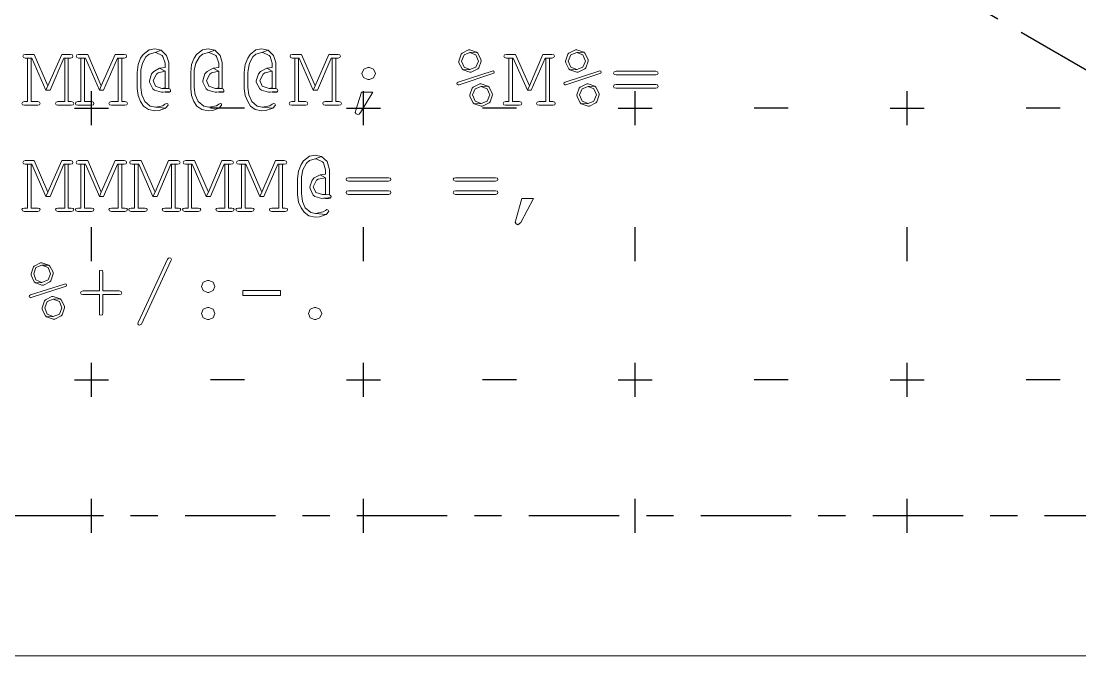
# Model space of a CAD drawing. Header units: inches. Extents: x -51 to 152, y -16 to 48.
# Drawn here: x -43.52 to -39.626, y -11.924 to -9.588 of the extents above; entities that cross this region are included whole.
import ezdxf

# ---------------------------------------------------------------- set-up
doc = ezdxf.new("R2010")
doc.units = ezdxf.units.IN
doc.header["$MEASUREMENT"] = 0
doc.linetypes.add('ACAD_ISO10W100', pattern=[18, 12, -3, 0, -3])
doc.layers.add('NOPLOT', color=40, linetype='Continuous', lineweight=5)

# ---------------------------------------------------------------- blocks, each defined once
blk = doc.blocks.new('PlusMinus')
at = {"color": 0}
for p, q in [((0, -0.0625), (0, 0.0625)), ((-0.0625, 0), (0.0625, 0)), ((0.5625, 0), (0.4375, 0)), ((0, -0.5625), (0, -0.4375))]:
    blk.add_line(p, q, dxfattribs=at)
blk = doc.blocks.new('logogog')
at = {"color": 1, "lineweight": 0}
for points in [[(0.9868, -2.9138), (0.9662, -2.9174), (0.9444, -2.9344), (0.9347, -2.9477), (0.9262, -2.972), (0.9226, -3.0011), (0.9226, -3.0557), (0.9226, -3.0593), (0.9262, -3.086), (0.9347, -3.1079), (0.9456, -3.1248), (0.9638, -3.137), (0.9868, -3.1418), (1.0026, -3.1406), (1.0269, -3.1321), (0.9893, -3.1285), (0.9699, -3.1248), (0.9505, -3.1079), (0.9395, -3.0836), (0.9359, -3.0557), (0.9359, -3.0023), (0.9359, -2.9926), (0.942, -2.9671), (0.9541, -2.9429), (0.9662, -2.9332), (0.9881, -2.9271), (1.0111, -2.9186)], [(1.0111, -2.9186), (0.9881, -2.9271), (0.9905, -2.9271), (1.0147, -2.938), (1.0172, -2.9417), (1.0257, -2.9671), (1.0257, -2.9829), (1.005, -2.9853), (1.0257, -2.9963), (1.0257, -3.0581), (1.0196, -3.0581), (1.0135, -3.0593), (1.039, -3.0593), (1.039, -2.9671), (1.039, -2.9635), (1.0305, -2.938)], [(1.1834, -2.9138), (1.1627, -2.9174), (1.1409, -2.9344), (1.1324, -2.9477), (1.1227, -2.972), (1.1191, -3.0011), (1.1191, -3.0557), (1.1191, -3.0593), (1.1227, -3.086), (1.1312, -3.1079), (1.1421, -3.1248), (1.1603, -3.137), (1.1834, -3.1418), (1.1991, -3.1406), (1.2234, -3.1321), (1.1858, -3.1285), (1.1676, -3.1248), (1.147, -3.1079), (1.1361, -3.0836), (1.1324, -3.0557), (1.1324, -3.0023), (1.1324, -2.9926), (1.1385, -2.9671), (1.1518, -2.9429), (1.1627, -2.9332), (1.1846, -2.9271), (1.2076, -2.9186)], [(1.2076, -2.9186), (1.1846, -2.9271), (1.187, -2.9271), (1.2113, -2.938), (1.2137, -2.9417), (1.2222, -2.9671), (1.2222, -2.9829), (1.2016, -2.9853), (1.2222, -2.9963), (1.2222, -3.0581), (1.2161, -3.0581), (1.21, -3.0593), (1.2355, -3.0593), (1.2355, -2.9671), (1.2355, -2.9635), (1.227, -2.938)], [(1.3799, -2.9138), (1.3593, -2.9174), (1.3374, -2.9344), (1.3289, -2.9477), (1.3192, -2.972), (1.3156, -3.0011), (1.3156, -3.0557), (1.3156, -3.0593), (1.3192, -3.086), (1.3289, -3.1079), (1.3386, -3.1248), (1.3568, -3.137), (1.3799, -3.1418), (1.3956, -3.1406), (1.4211, -3.1321), (1.3823, -3.1285), (1.3641, -3.1248), (1.3435, -3.1079), (1.3326, -3.0836), (1.3289, -3.0557), (1.3289, -3.0023), (1.3301, -2.9926), (1.335, -2.9671), (1.3483, -2.9429), (1.3593, -2.9332), (1.3811, -2.9271), (1.4041, -2.9186)], [(1.4041, -2.9186), (1.3811, -2.9271), (1.3847, -2.9271), (1.4078, -2.938), (1.4114, -2.9417), (1.4187, -2.9671), (1.4187, -2.9829), (1.3993, -2.9853), (1.4187, -2.9963), (1.4187, -3.0581), (1.4126, -3.0581), (1.4078, -3.0593), (1.432, -3.0593), (1.432, -2.9671), (1.432, -2.9635), (1.4235, -2.938)], [(2.1465, -2.9174), (2.1417, -2.9174), (2.1174, -2.9295), (2.1138, -2.9332), (2.1053, -2.9586), (2.1053, -2.9647), (2.1174, -2.9878), (2.1211, -2.9914), (2.1465, -2.9902), (2.1247, -2.9817), (2.115, -2.9586), (2.1247, -2.9356), (2.1465, -2.9271), (2.1708, -2.9259)], [(2.5396, -2.9174), (2.5347, -2.9174), (2.5104, -2.9295), (2.5068, -2.9332), (2.4983, -2.9586), (2.4995, -2.9647), (2.5104, -2.9878), (2.5141, -2.9914), (2.5396, -2.9902), (2.5177, -2.9817), (2.508, -2.9586), (2.5177, -2.9356), (2.5396, -2.9271), (2.565, -2.9259)], [(0.5186, -2.9477), (0.5186, -3.1079), (0.5077, -3.1079), (0.5004, -3.1103), (0.498, -3.1151), (0.5004, -3.12), (0.5077, -3.1212), (0.5574, -3.1212), (0.5635, -3.12), (0.5659, -3.1151), (0.5635, -3.1103), (0.5574, -3.1079), (0.5319, -3.1079), (0.5319, -2.9477), (0.5344, -2.9477)], [(0.5429, -2.9344), (0.5101, -2.9344), (0.504, -2.9356), (0.5016, -2.9405), (0.504, -2.9453), (0.5101, -2.9477), (0.5186, -2.9477), (0.5344, -2.9477), (0.5865, -3.0654), (0.5938, -3.0496)], [(0.6775, -2.9344), (0.6448, -2.9344), (0.5938, -3.0496), (0.5865, -3.0654), (0.6023, -3.0654), (0.652, -2.9477), (0.6557, -2.9477), (0.669, -2.9477), (0.6775, -2.9477), (0.6848, -2.9453), (0.686, -2.9405), (0.6848, -2.9356)], [(0.669, -2.9477), (0.6557, -2.9477), (0.6557, -3.1079), (0.6302, -3.1079), (0.6241, -3.1103), (0.6217, -3.1151), (0.6241, -3.12), (0.6302, -3.1212), (0.6799, -3.1212), (0.6872, -3.12), (0.6896, -3.1151), (0.6872, -3.1103), (0.6799, -3.1079), (0.669, -3.1079)], [(0.7151, -2.9477), (0.7151, -3.1079), (0.7042, -3.1079), (0.6969, -3.1103), (0.6957, -3.1151), (0.6969, -3.12), (0.7042, -3.1212), (0.7539, -3.1212), (0.7612, -3.12), (0.7624, -3.1151), (0.7612, -3.1103), (0.7539, -3.1079), (0.7285, -3.1079), (0.7285, -2.9477), (0.7321, -2.9477)], [(0.7406, -2.9344), (0.7066, -2.9344), (0.7006, -2.9356), (0.6981, -2.9405), (0.7006, -2.9453), (0.7066, -2.9477), (0.7151, -2.9477), (0.7321, -2.9477), (0.7831, -3.0654), (0.7903, -3.0496)], [(0.874, -2.9344), (0.8413, -2.9344), (0.7903, -3.0496), (0.7831, -3.0654), (0.7988, -3.0654), (0.8498, -2.9477), (0.8522, -2.9477), (0.8655, -2.9477), (0.874, -2.9477), (0.8813, -2.9453), (0.8825, -2.9405), (0.8813, -2.9356)], [(0.8655, -2.9477), (0.8522, -2.9477), (0.8522, -3.1079), (0.8279, -3.1079), (0.8207, -3.1103), (0.8182, -3.1151), (0.8207, -3.12), (0.8279, -3.1212), (0.8765, -3.1212), (0.8837, -3.12), (0.8862, -3.1151), (0.8837, -3.1103), (0.8765, -3.1079), (0.8655, -3.1079)], [(1.5024, -2.9477), (1.5024, -3.1079), (1.4915, -3.1079), (1.4842, -3.1103), (1.4818, -3.1151), (1.4842, -3.12), (1.4915, -3.1212), (1.5412, -3.1212), (1.5473, -3.12), (1.5497, -3.1151), (1.5473, -3.1103), (1.5412, -3.1079), (1.5157, -3.1079), (1.5157, -2.9477), (1.5182, -2.9477)], [(1.5267, -2.9344), (1.4939, -2.9344), (1.4866, -2.9356), (1.4854, -2.9405), (1.4866, -2.9453), (1.4939, -2.9477), (1.5024, -2.9477), (1.5182, -2.9477), (1.5703, -3.0654), (1.5776, -3.0496)], [(1.6613, -2.9344), (1.6273, -2.9344), (1.5776, -3.0496), (1.5703, -3.0654), (1.5861, -3.0654), (1.6358, -2.9477), (1.6395, -2.9477), (1.6528, -2.9477), (1.6613, -2.9477), (1.6674, -2.9453), (1.6698, -2.9405), (1.6674, -2.9356)], [(1.6528, -2.9477), (1.6395, -2.9477), (1.6395, -3.1079), (1.614, -3.1079), (1.6067, -3.1103), (1.6055, -3.1151), (1.6079, -3.12), (1.614, -3.1212), (1.6637, -3.1212), (1.671, -3.12), (1.6734, -3.1151), (1.671, -3.1103), (1.6637, -3.1079), (1.6528, -3.1079)], [(2.1708, -2.9259), (2.1465, -2.9271), (2.1684, -2.9356), (2.1781, -2.9586), (2.1684, -2.9817), (2.1465, -2.9902), (2.1211, -2.9914), (2.1465, -2.9999), (2.1514, -2.9999), (2.1756, -2.9878), (2.1793, -2.9841), (2.1878, -2.9586), (2.1866, -2.9526), (2.1756, -2.9295)], [(2.2897, -2.9477), (2.2897, -3.1079), (2.2775, -3.1079), (2.2715, -3.1103), (2.269, -3.1151), (2.2715, -3.12), (2.2775, -3.1212), (2.3273, -3.1212), (2.3346, -3.12), (2.337, -3.1151), (2.3346, -3.1103), (2.3273, -3.1079), (2.303, -3.1079), (2.303, -2.9477), (2.3054, -2.9477)], [(2.3139, -2.9344), (2.2812, -2.9344), (2.2739, -2.9356), (2.2715, -2.9405), (2.2739, -2.9453), (2.2812, -2.9477), (2.2897, -2.9477), (2.3054, -2.9477), (2.3576, -3.0654), (2.3649, -3.0496)], [(2.4474, -2.9344), (2.4146, -2.9344), (2.3649, -3.0496), (2.3576, -3.0654), (2.3722, -3.0654), (2.4231, -2.9477), (2.4255, -2.9477), (2.4389, -2.9477), (2.4474, -2.9477), (2.4546, -2.9453), (2.4571, -2.9405), (2.4546, -2.9356)], [(2.4389, -2.9477), (2.4255, -2.9477), (2.4255, -3.1079), (2.4013, -3.1079), (2.394, -3.1103), (2.3916, -3.1151), (2.394, -3.12), (2.4013, -3.1212), (2.451, -3.1212), (2.4583, -3.12), (2.4595, -3.1151), (2.4583, -3.1103), (2.451, -3.1079), (2.4389, -3.1079)], [(2.565, -2.9259), (2.5396, -2.9271), (2.5614, -2.9356), (2.5711, -2.9586), (2.5614, -2.9817), (2.5396, -2.9902), (2.5141, -2.9914), (2.5396, -2.9999), (2.5444, -2.9999), (2.5687, -2.9878), (2.5723, -2.9841), (2.5808, -2.9586), (2.5808, -2.9526), (2.5687, -2.9295)], [(1.005, -2.9853), (0.9832, -2.9975), (0.9747, -3.006), (0.9674, -3.0314), (0.9674, -3.0363), (0.9796, -3.0605), (0.9856, -3.0654), (1.0123, -3.0727), (1.0184, -3.0727), (1.0257, -3.0715), (1.0451, -3.0703), (1.0451, -3.0666), (1.0439, -3.0618), (1.039, -3.0593), (1.0135, -3.0593), (0.9893, -3.0508), (0.9808, -3.0302), (0.9808, -3.0302), (0.9929, -3.0072), (0.999, -3.0023), (1.0257, -2.9963)], [(1.2016, -2.9853), (1.1797, -2.9975), (1.1712, -3.006), (1.164, -3.0314), (1.164, -3.0363), (1.1761, -3.0605), (1.1821, -3.0654), (1.2088, -3.0727), (1.2149, -3.0727), (1.2222, -3.0715), (1.2416, -3.0703), (1.2416, -3.0666), (1.2404, -3.0618), (1.2355, -3.0593), (1.21, -3.0593), (1.1858, -3.0508), (1.1773, -3.0302), (1.1773, -3.0302), (1.1894, -3.0072), (1.1955, -3.0023), (1.2222, -2.9963)], [(1.3993, -2.9853), (1.3762, -2.9975), (1.369, -3.006), (1.3605, -3.0314), (1.3605, -3.0363), (1.3738, -3.0605), (1.3799, -3.0654), (1.4054, -3.0727), (1.4114, -3.0727), (1.4187, -3.0715), (1.4381, -3.0703), (1.4393, -3.0666), (1.4369, -3.0618), (1.432, -3.0593), (1.4078, -3.0593), (1.3823, -3.0508), (1.3738, -3.0302), (1.3738, -3.0302), (1.3859, -3.0072), (1.392, -3.0023), (1.4187, -2.9963)], [(1.7765, -2.9829), (1.7705, -2.9829), (1.7559, -2.989), (1.7486, -3.0047), (1.7547, -3.0193), (1.7705, -3.0266), (1.7765, -3.0266), (1.7911, -3.0205), (1.7984, -3.0047), (1.7911, -2.989)], [(2.2314, -2.995), (2.2278, -2.9963), (2.1029, -3.0363), (2.0992, -3.0387), (2.098, -3.0411), (2.0992, -3.0448), (2.1029, -3.046), (2.1065, -3.046), (2.2302, -3.0047), (2.2339, -3.0035), (2.2351, -2.9999), (2.2339, -2.9963)], [(2.6245, -2.995), (2.6208, -2.9963), (2.4971, -3.0363), (2.4935, -3.0387), (2.4923, -3.0411), (2.4935, -3.0448), (2.4959, -3.046), (2.4995, -3.046), (2.6245, -3.0047), (2.6281, -3.0035), (2.6293, -2.9999), (2.6281, -2.9963)], [(2.8307, -2.9963), (2.6839, -2.9963), (2.6766, -2.9987), (2.6742, -3.0035), (2.6766, -3.0084), (2.6839, -3.0096), (2.8307, -3.0096), (2.8368, -3.0084), (2.8392, -3.0035), (2.8368, -2.9987)], [(1.0451, -3.0703), (1.0257, -3.0715), (1.0257, -3.0727), (1.0366, -3.0727), (1.0414, -3.0727)], [(1.2416, -3.0703), (1.2222, -3.0715), (1.2222, -3.0727), (1.2331, -3.0727), (1.2392, -3.0727)], [(1.4381, -3.0703), (1.4187, -3.0715), (1.4187, -3.0727), (1.4296, -3.0727), (1.4357, -3.0727)], [(1.7887, -3.0727), (1.7474, -3.0727), (1.7256, -3.143), (1.7244, -3.1479), (1.728, -3.1527), (1.7341, -3.1552), (1.7389, -3.154), (1.7438, -3.1479)], [(2.1878, -3.0424), (2.1829, -3.0424), (2.1587, -3.0545), (2.155, -3.0581), (2.1465, -3.0836), (2.1465, -3.0897), (2.1587, -3.1127), (2.1623, -3.1163), (2.1878, -3.1151), (2.1659, -3.1066), (2.1562, -3.0836), (2.1659, -3.0605), (2.1878, -3.0521), (2.212, -3.0508)], [(2.212, -3.0508), (2.1878, -3.0521), (2.2096, -3.0605), (2.2193, -3.0836), (2.2096, -3.1066), (2.1878, -3.1151), (2.1623, -3.1163), (2.1878, -3.1248), (2.1926, -3.1248), (2.2169, -3.1127), (2.2205, -3.1091), (2.229, -3.0836), (2.2278, -3.0787), (2.2169, -3.0545)], [(2.5808, -3.0424), (2.576, -3.0424), (2.5517, -3.0545), (2.5481, -3.0581), (2.5396, -3.0836), (2.5408, -3.0897), (2.5517, -3.1127), (2.5553, -3.1163), (2.5808, -3.1151), (2.559, -3.1066), (2.5493, -3.0836), (2.559, -3.0605), (2.5808, -3.0521), (2.6063, -3.0508)], [(2.6063, -3.0508), (2.5808, -3.0521), (2.6026, -3.0605), (2.6123, -3.0836), (2.6026, -3.1066), (2.5808, -3.1151), (2.5553, -3.1163), (2.5808, -3.1248), (2.5857, -3.1248), (2.6099, -3.1127), (2.6136, -3.1091), (2.622, -3.0836), (2.622, -3.0787), (2.6099, -3.0545)], [(2.8307, -3.0448), (2.6839, -3.0448), (2.6766, -3.046), (2.6742, -3.0521), (2.6766, -3.0569), (2.6839, -3.0581), (2.8307, -3.0581), (2.8368, -3.0569), (2.8392, -3.0521), (2.8368, -3.046)], [(1.0305, -3.1151), (1.0245, -3.1176), (1.0172, -3.1236), (0.9893, -3.1285), (1.0269, -3.1321), (1.0366, -3.1212), (1.0354, -3.1163)], [(1.227, -3.1151), (1.2222, -3.1176), (1.2137, -3.1236), (1.1858, -3.1285), (1.2234, -3.1321), (1.2331, -3.1212), (1.2319, -3.1163)], [(1.4235, -3.1151), (1.4187, -3.1176), (1.4102, -3.1236), (1.3823, -3.1285), (1.4211, -3.1321), (1.4308, -3.1212), (1.4284, -3.1163)], [(1.5776, -3.3056), (1.5558, -3.3092), (1.5339, -3.3262), (1.5254, -3.3395), (1.5157, -3.3638), (1.5121, -3.3929), (1.5121, -3.4463), (1.5121, -3.4499), (1.5157, -3.4778), (1.5254, -3.4985), (1.5364, -3.5154), (1.5533, -3.5288), (1.5776, -3.5336), (1.5934, -3.5324), (1.6176, -3.5239), (1.5788, -3.5203), (1.5606, -3.5167), (1.54, -3.4985), (1.5303, -3.4754), (1.5267, -3.4463), (1.5267, -3.3941), (1.5267, -3.3844), (1.5315, -3.359), (1.5449, -3.3347), (1.5558, -3.325), (1.5776, -3.3189), (1.6007, -3.3104)], [(0.5186, -3.3383), (0.5186, -3.4997), (0.5077, -3.4997), (0.5004, -3.5009), (0.498, -3.5057), (0.5004, -3.5106), (0.5077, -3.513), (0.5574, -3.513), (0.5635, -3.5106), (0.5659, -3.5057), (0.5635, -3.5009), (0.5574, -3.4997), (0.5319, -3.4997), (0.5319, -3.3383), (0.5344, -3.3383)], [(0.5429, -3.325), (0.5101, -3.325), (0.504, -3.3274), (0.5016, -3.3323), (0.504, -3.3371), (0.5101, -3.3383), (0.5186, -3.3383), (0.5344, -3.3383), (0.5865, -3.4572), (0.5938, -3.4414)], [(0.6775, -3.325), (0.6448, -3.325), (0.5938, -3.4414), (0.5865, -3.4572), (0.6023, -3.4572), (0.652, -3.3383), (0.6557, -3.3383), (0.669, -3.3383), (0.6775, -3.3383), (0.6848, -3.3371), (0.686, -3.3323), (0.6848, -3.3274)], [(0.669, -3.3383), (0.6557, -3.3383), (0.6557, -3.4997), (0.6302, -3.4997), (0.6241, -3.5009), (0.6217, -3.5057), (0.6241, -3.5106), (0.6302, -3.513), (0.6799, -3.513), (0.6872, -3.5106), (0.6896, -3.5057), (0.6872, -3.5009), (0.6799, -3.4997), (0.669, -3.4997)], [(0.7151, -3.3383), (0.7151, -3.4997), (0.7042, -3.4997), (0.6969, -3.5009), (0.6957, -3.5057), (0.6969, -3.5106), (0.7042, -3.513), (0.7539, -3.513), (0.7612, -3.5106), (0.7624, -3.5057), (0.7612, -3.5009), (0.7539, -3.4997), (0.7285, -3.4997), (0.7285, -3.3383), (0.7321, -3.3383)], [(0.7406, -3.325), (0.7066, -3.325), (0.7006, -3.3274), (0.6981, -3.3323), (0.7006, -3.3371), (0.7066, -3.3383), (0.7151, -3.3383), (0.7321, -3.3383), (0.7831, -3.4572), (0.7903, -3.4414)], [(0.874, -3.325), (0.8413, -3.325), (0.7903, -3.4414), (0.7831, -3.4572), (0.7988, -3.4572), (0.8498, -3.3383), (0.8522, -3.3383), (0.8655, -3.3383), (0.874, -3.3383), (0.8813, -3.3371), (0.8825, -3.3323), (0.8813, -3.3274)], [(0.8655, -3.3383), (0.8522, -3.3383), (0.8522, -3.4997), (0.8279, -3.4997), (0.8207, -3.5009), (0.8182, -3.5057), (0.8207, -3.5106), (0.8279, -3.513), (0.8765, -3.513), (0.8837, -3.5106), (0.8862, -3.5057), (0.8837, -3.5009), (0.8765, -3.4997), (0.8655, -3.4997)], [(0.9128, -3.3383), (0.9128, -3.4997), (0.9007, -3.4997), (0.8934, -3.5009), (0.8922, -3.5057), (0.8934, -3.5106), (0.9007, -3.513), (0.9505, -3.513), (0.9577, -3.5106), (0.9589, -3.5057), (0.9577, -3.5009), (0.9505, -3.4997), (0.9262, -3.4997), (0.9262, -3.3383), (0.9286, -3.3383)], [(0.9371, -3.325), (0.9044, -3.325), (0.8971, -3.3274), (0.8947, -3.3323), (0.8971, -3.3371), (0.9044, -3.3383), (0.9128, -3.3383), (0.9286, -3.3383), (0.9796, -3.4572), (0.9881, -3.4414)], [(1.0705, -3.325), (1.0378, -3.325), (0.9881, -3.4414), (0.9796, -3.4572), (0.9953, -3.4572), (1.0463, -3.3383), (1.0487, -3.3383), (1.0621, -3.3383), (1.0705, -3.3383), (1.0778, -3.3371), (1.0803, -3.3323), (1.0778, -3.3274)], [(1.0621, -3.3383), (1.0487, -3.3383), (1.0487, -3.4997), (1.0245, -3.4997), (1.0172, -3.5009), (1.0147, -3.5057), (1.0172, -3.5106), (1.0245, -3.513), (1.0742, -3.513), (1.0803, -3.5106), (1.0827, -3.5057), (1.0803, -3.5009), (1.0742, -3.4997), (1.0621, -3.4997)], [(1.1094, -3.3383), (1.1094, -3.4997), (1.0972, -3.4997), (1.0912, -3.5009), (1.0887, -3.5057), (1.0912, -3.5106), (1.0972, -3.513), (1.147, -3.513), (1.1542, -3.5106), (1.1567, -3.5057), (1.1542, -3.5009), (1.147, -3.4997), (1.1227, -3.4997), (1.1227, -3.3383), (1.1251, -3.3383)], [(1.1336, -3.325), (1.1009, -3.325), (1.0936, -3.3274), (1.0912, -3.3323), (1.0936, -3.3371), (1.1009, -3.3383), (1.1094, -3.3383), (1.1251, -3.3383), (1.1761, -3.4572), (1.1846, -3.4414)], [(1.2671, -3.325), (1.2343, -3.325), (1.1846, -3.4414), (1.1761, -3.4572), (1.1919, -3.4572), (1.2428, -3.3383), (1.2452, -3.3383), (1.2586, -3.3383), (1.2671, -3.3383), (1.2743, -3.3371), (1.2768, -3.3323), (1.2743, -3.3274)], [(1.2586, -3.3383), (1.2452, -3.3383), (1.2452, -3.4997), (1.221, -3.4997), (1.2137, -3.5009), (1.2113, -3.5057), (1.2137, -3.5106), (1.221, -3.513), (1.2707, -3.513), (1.2768, -3.5106), (1.2792, -3.5057), (1.2768, -3.5009), (1.2707, -3.4997), (1.2586, -3.4997)], [(1.3059, -3.3383), (1.3059, -3.4997), (1.2937, -3.4997), (1.2877, -3.5009), (1.2853, -3.5057), (1.2877, -3.5106), (1.2937, -3.513), (1.3435, -3.513), (1.3508, -3.5106), (1.3532, -3.5057), (1.3508, -3.5009), (1.3435, -3.4997), (1.3192, -3.4997), (1.3192, -3.3383), (1.3217, -3.3383)], [(1.3301, -3.325), (1.2974, -3.325), (1.2901, -3.3274), (1.2877, -3.3323), (1.2901, -3.3371), (1.2974, -3.3383), (1.3059, -3.3383), (1.3217, -3.3383), (1.3738, -3.4572), (1.3811, -3.4414)], [(1.4636, -3.325), (1.4308, -3.325), (1.3811, -3.4414), (1.3738, -3.4572), (1.3884, -3.4572), (1.4393, -3.3383), (1.443, -3.3383), (1.4563, -3.3383), (1.4636, -3.3383), (1.4709, -3.3371), (1.4733, -3.3323), (1.4709, -3.3274)], [(1.4563, -3.3383), (1.443, -3.3383), (1.443, -3.4997), (1.4175, -3.4997), (1.4102, -3.5009), (1.409, -3.5057), (1.4102, -3.5106), (1.4175, -3.513), (1.4672, -3.513), (1.4745, -3.5106), (1.4757, -3.5057), (1.4745, -3.5009), (1.4672, -3.4997), (1.4563, -3.4997)], [(1.6007, -3.3104), (1.5776, -3.3189), (1.5812, -3.3189), (1.6043, -3.3298), (1.6079, -3.3335), (1.6152, -3.359), (1.6152, -3.3747), (1.5958, -3.3772), (1.6152, -3.3881), (1.6152, -3.4487), (1.6091, -3.4499), (1.6043, -3.4499), (1.6298, -3.4512), (1.6298, -3.359), (1.6286, -3.3541), (1.6213, -3.3286)], [(1.5958, -3.3772), (1.5728, -3.3881), (1.5655, -3.3978), (1.557, -3.422), (1.5582, -3.4281), (1.5703, -3.4524), (1.5764, -3.4572), (1.6019, -3.4645), (1.6079, -3.4633), (1.6152, -3.4633), (1.6346, -3.4609), (1.6358, -3.4572), (1.6334, -3.4536), (1.6298, -3.4512), (1.6043, -3.4499), (1.58, -3.4427), (1.5703, -3.422), (1.5703, -3.422), (1.5825, -3.3978), (1.5885, -3.3941), (1.6152, -3.3881)], [(1.8469, -3.3881), (1.7001, -3.3881), (1.6928, -3.3893), (1.6916, -3.3941), (1.6928, -3.399), (1.7001, -3.4014), (1.8469, -3.4014), (1.8542, -3.399), (1.8554, -3.3954), (1.8542, -3.3893)], [(2.2399, -3.3881), (2.0932, -3.3881), (2.0871, -3.3893), (2.0847, -3.3941), (2.0871, -3.399), (2.0932, -3.4014), (2.2399, -3.4014), (2.2472, -3.399), (2.2496, -3.3954), (2.2472, -3.3893)], [(1.6346, -3.4609), (1.6152, -3.4633), (1.6152, -3.4645), (1.6261, -3.4645), (1.6322, -3.4633)], [(1.8469, -3.4366), (1.7001, -3.4366), (1.6928, -3.4378), (1.6916, -3.4427), (1.6928, -3.4475), (1.7001, -3.4499), (1.8469, -3.4499), (1.8542, -3.4475), (1.8554, -3.4427), (1.8542, -3.4378)], [(2.2399, -3.4366), (2.0932, -3.4366), (2.0871, -3.4378), (2.0847, -3.4427), (2.0871, -3.4475), (2.0932, -3.4499), (2.2399, -3.4499), (2.2472, -3.4475), (2.2496, -3.4427), (2.2472, -3.4378)], [(2.337, -3.4645), (2.3807, -3.4645), (2.3333, -3.553), (2.3224, -3.5615), (2.3224, -3.5615), (2.3164, -3.5579), (2.3164, -3.5579), (2.3127, -3.5518), (2.3127, -3.5518), (2.3139, -3.5482), (2.3139, -3.5482), (2.337, -3.4645)], [(1.6201, -3.5057), (1.6152, -3.5094), (1.6067, -3.5142), (1.5788, -3.5203), (1.6176, -3.5239), (1.6273, -3.513), (1.6249, -3.5082)], [(1.0463, -3.6938), (0.9383, -3.9267), (0.931, -3.9315), (0.931, -3.9315), (0.9274, -3.9303), (0.9274, -3.9303), (0.925, -3.9255), (0.925, -3.9255), (0.9262, -3.9206), (0.9262, -3.9206), (1.0342, -3.6877), (1.0378, -3.6841), (1.0378, -3.6841), (1.0414, -3.6828), (1.0414, -3.6828), (1.0463, -3.6841), (1.0463, -3.6841), (1.0487, -3.6889), (1.0487, -3.6889), (1.0463, -3.6938), (1.0463, -3.6938), (1.0463, -3.6938)], [(0.572, -3.701), (0.5671, -3.701), (0.5429, -3.7132), (0.5404, -3.7168), (0.5319, -3.7423), (0.5319, -3.7471), (0.5429, -3.7714), (0.5477, -3.775), (0.572, -3.7738), (0.5501, -3.7641), (0.5417, -3.7423), (0.5501, -3.7192), (0.572, -3.7107), (0.5975, -3.7095)], [(0.5975, -3.7095), (0.572, -3.7107), (0.595, -3.7192), (0.6035, -3.7423), (0.595, -3.7641), (0.572, -3.7738), (0.5477, -3.775), (0.572, -3.7835), (0.578, -3.7835), (0.6011, -3.7714), (0.6047, -3.7678), (0.6132, -3.7423), (0.6132, -3.7362), (0.6011, -3.7132)], [(0.7903, -3.7289), (0.7843, -3.7302), (0.7831, -3.7374), (0.7831, -3.8042), (0.7236, -3.8042), (0.7163, -3.8066), (0.7139, -3.8114), (0.7163, -3.8163), (0.7236, -3.8175), (0.7831, -3.8175), (0.7831, -3.8854), (0.7843, -3.8927), (0.7891, -3.8939), (0.7952, -3.8927), (0.7964, -3.8854), (0.7964, -3.8175), (0.8558, -3.8175), (0.8631, -3.8163), (0.8655, -3.8114), (0.8631, -3.8066), (0.8558, -3.8042), (0.7964, -3.8042), (0.7964, -3.7374), (0.7952, -3.7302)], [(1.1858, -3.7665), (1.1809, -3.7665), (1.1652, -3.7726), (1.1591, -3.7884), (1.1652, -3.8029), (1.1809, -3.8102), (1.1858, -3.8102), (1.2016, -3.8029), (1.2076, -3.7884), (1.2016, -3.7726)], [(0.6569, -3.7787), (0.6545, -3.7799), (0.5295, -3.8199), (0.5259, -3.8223), (0.5247, -3.8248), (0.5259, -3.8284), (0.5295, -3.8296), (0.5319, -3.8296), (0.6569, -3.7884), (0.6605, -3.7872), (0.6617, -3.7835), (0.6605, -3.7799)], [(1.449, -3.8029), (1.449, -3.8223), (1.3107, -3.8223), (1.3107, -3.8029), (1.449, -3.8029)], [(0.6132, -3.826), (0.6084, -3.826), (0.5853, -3.8381), (0.5817, -3.8418), (0.5732, -3.8672), (0.5732, -3.8733), (0.5853, -3.8963), (0.589, -3.9), (0.6132, -3.8988), (0.5914, -3.8903), (0.5829, -3.8672), (0.5914, -3.8442), (0.6132, -3.8357), (0.6387, -3.8345)], [(0.6387, -3.8345), (0.6132, -3.8357), (0.6363, -3.8442), (0.6448, -3.8672), (0.6363, -3.8903), (0.6132, -3.8988), (0.589, -3.9), (0.6132, -3.9085), (0.6193, -3.9085), (0.6423, -3.8963), (0.646, -3.8927), (0.6545, -3.8672), (0.6545, -3.8612), (0.6423, -3.8381)], [(1.1858, -3.866), (1.1809, -3.866), (1.1652, -3.8721), (1.1591, -3.8879), (1.1652, -3.9036), (1.1809, -3.9097), (1.1858, -3.9097), (1.2016, -3.9036), (1.2076, -3.8879), (1.2016, -3.8721)], [(1.574, -3.866), (1.58, -3.866), (1.5946, -3.8721), (1.5946, -3.8721), (1.6019, -3.8879), (1.6019, -3.8879), (1.5946, -3.9036), (1.5946, -3.9036), (1.58, -3.9097), (1.58, -3.9097), (1.574, -3.9097), (1.5582, -3.9036), (1.5582, -3.9036), (1.5521, -3.8879), (1.5521, -3.8879), (1.5582, -3.8721), (1.5582, -3.8721), (1.574, -3.866), (1.574, -3.866), (1.574, -3.866)]]:
    blk.add_lwpolyline(points, close=True, dxfattribs=at)

msp = doc.modelspace()

# ---------------------------------------------------------------- linework, layer by layer
at = {"color": 1, "linetype": 'ACAD_ISO10W100', "ltscale": 0.0277}
for p, q in [((-36.8154, -11.3776), (-51.2613, -3.0372)), ((-36.2613, -11.4088), (-51.2613, -11.4088))]:
    msp.add_line(p, q, dxfattribs=at)
at = {"layer": 'NOPLOT'}
msp.add_lwpolyline([(-36.2457, -11.4088), (-36.2457, -2.4088, 0.414214), (-36.7613, -1.8932), (-50.7613, -1.8932, 0.414214), (-51.2769, -2.4088), (-51.2769, -11.4088, 0.414214), (-50.7613, -11.9244), (-36.7613, -11.9244, 0.414214)], format="xyb", close=True, dxfattribs=at)

# ---------------------------------------------------------------- block references
at = {"color": 0}
msp.add_blockref('logogog', (-44.016, -6.7762), dxfattribs=at)
at = {"color": 1}
for p in [(-43.2613, -9.9088), (-42.2613, -9.9088), (-41.2613, -9.9088), (-40.2613, -9.9088), (-43.2613, -10.9088), (-42.2613, -10.9088), (-41.2613, -10.9088), (-40.2613, -10.9088)]:
    msp.add_blockref('PlusMinus', p, dxfattribs=at)

doc.saveas('drawing.dxf')
